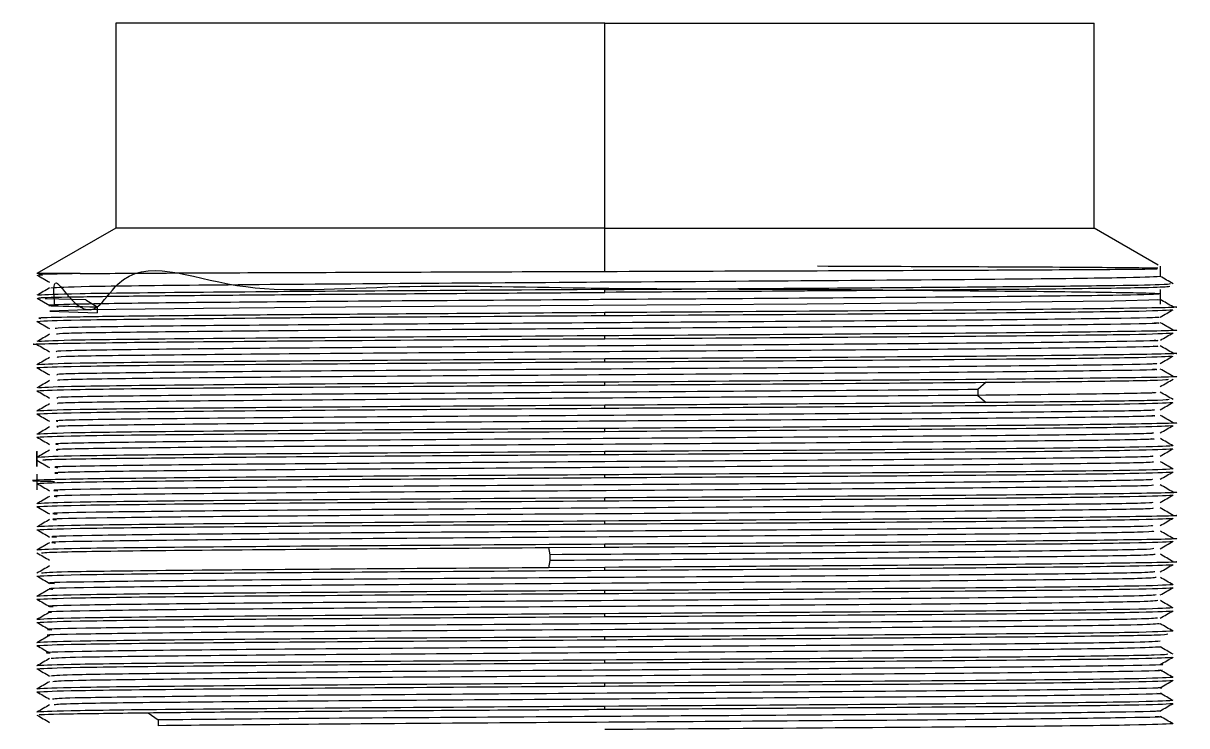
# Model space of a CAD drawing. Header units: millimetres. Extents: x 101 to 291, y 114 to 180.
# Drawn here: x 137.64 to 144.12, y 176.19 to 180.1 of the extents above; entities that cross this region are included whole.
import ezdxf

# ---------------------------------------------------------------- set-up
doc = ezdxf.new("R2010")
doc.units = ezdxf.units.MM

msp = doc.modelspace()

# ---------------------------------------------------------------- linework, layer by layer
at = {"color": 7, "linetype": 'Continuous', "lineweight": 25}
for p, q in [((138.1586, 180.0999), (138.1586, 178.9589)), ((140.8836, 180.0999), (138.1586, 180.0999)), ((140.8836, 178.9589), (140.8836, 180.0999)), ((140.8836, 180.0999), (143.6086, 180.0999)), ((143.6086, 178.9589), (143.6086, 180.0999)), ((138.1586, 178.9589), (137.72, 178.7057)), ((140.8836, 178.9589), (138.1586, 178.9589)), ((140.8836, 178.7178), (140.8836, 178.9589)), ((140.8836, 178.9589), (143.6086, 178.9589)), ((143.9646, 178.7534), (143.6086, 178.9589)), ((143.9772, 178.6894), (143.9772, 178.7468)), ((137.9609, 178.7057), (137.72, 178.7057)), ((140.8836, 178.6009), (140.8836, 178.617)), ((143.9772, 178.5355), (143.9772, 178.6178)), ((137.9919, 178.56), (137.7651, 178.5652)), ((137.9919, 178.5601), (138.0557, 178.5198)), ((138.0559, 178.5197), (138.0559, 178.4875)), ((140.8836, 178.4719), (140.8836, 178.488)), ((140.8836, 178.3429), (140.8836, 178.359)), ((140.8836, 178.2139), (140.8836, 178.23)), ((140.8836, 178.0849), (140.8836, 178.101)), ((143.0067, 178.1), (142.9598, 178.0597)), ((142.9598, 178.0597), (142.9598, 178.0274)), ((142.9598, 178.0274), (143.0067, 177.9871)), ((140.8836, 177.9559), (140.8836, 177.972)), ((140.8836, 177.8269), (140.8836, 177.843)), ((137.72, 177.7165), (137.72, 177.6309)), ((137.72, 177.714), (137.72, 177.6309)), ((137.72, 177.6309), (137.72, 177.714)), ((140.8836, 177.6979), (140.8836, 177.714)), ((137.72, 177.5875), (137.72, 177.5019)), ((140.8836, 177.5689), (140.8836, 177.585)), ((140.8836, 177.4399), (140.8836, 177.456)), ((140.8836, 177.3109), (140.8836, 177.327)), ((140.5696, 177.1798), (140.8836, 177.1819)), ((140.5696, 177.1799), (140.5765, 177.1396)), ((140.8836, 177.1819), (140.8836, 177.198)), ((140.5765, 177.1072), (140.5696, 177.0669)), ((140.5765, 177.1395), (140.5765, 177.1073)), ((140.8836, 177.069), (140.5696, 177.067)), ((140.8836, 177.0529), (140.8836, 177.069)), ((140.8836, 176.9239), (140.8836, 176.94)), ((140.8836, 176.7949), (140.8836, 176.811)), ((140.8836, 176.6659), (140.8836, 176.682)), ((140.8836, 176.5369), (140.8836, 176.553)), ((140.8836, 176.4079), (140.8836, 176.424)), ((140.8836, 176.2789), (140.8836, 176.295)), ((138.3391, 176.2597), (138.3952, 176.2194)), ((138.3953, 176.2194), (138.3953, 176.1871))]:
    msp.add_line(p, q, dxfattribs=at)
at = {"color": 7, "linetype": 'Continuous', "lineweight": 25, "flags": 128}
for points in [[(137.7207, 178.5684), (137.7561, 178.548), (137.7914, 178.5276)], [(143.9615, 178.5607), (143.9769, 178.5601), (143.7193, 178.552), (143.0283, 178.5439), (142.0095, 178.5359), (140.8187, 178.5278), (139.6378, 178.5197), (138.6473, 178.5116), (137.9986, 178.5036), (137.7908, 178.4955), (138.0557, 178.4874), (138.0557, 178.4874)]]:
    msp.add_lwpolyline(points, dxfattribs=at)
at = {"color": 7, "linetype": 'Continuous', "lineweight": 25}
for points, knots in [([(137.8184, 178.5282), (137.8141, 178.5928), (137.8026, 178.7671), (137.9886, 178.3756), (138.2628, 178.8277), (138.7987, 178.5695), (139.7105, 178.6518), (140.7709, 178.6208), (141.8416, 178.6201), (142.8006, 178.6113), (143.5343, 178.6047), (143.9567, 178.5975), (144.0182, 178.5905), (143.7116, 178.5834), (143.0729, 178.5764), (142.1771, 178.5693), (141.1294, 178.5622), (140.0528, 178.5551), (139.0742, 178.5481), (138.3063, 178.541), (137.8475, 178.5339), (137.7215, 178.5269), (137.9443, 178.5221), (138.0557, 178.5198)], [0, 0, 0, 0, 0.023196, 0.062577, 0.076601, 0.127902, 0.179203, 0.230505, 0.281806, 0.333107, 0.384408, 0.435709, 0.487009, 0.538309, 0.589609, 0.640908, 0.692207, 0.743506, 0.794805, 0.846104, 0.897403, 0.948702, 1, 1, 1, 1]), ([(140.8836, 178.7178), (141.2428, 178.719), (141.9603, 178.7213), (142.9115, 178.7248), (143.6059, 178.7284), (143.9799, 178.7314), (143.9604, 178.7332), (143.9534, 178.7339)], [0, 0, 0, 0, 0.219522, 0.438617, 0.657284, 0.875524, 1, 1, 1, 1]), ([(143.962, 178.7354), (143.872, 178.7366), (143.6921, 178.7389), (143.0092, 178.7425), (142.3812, 178.7448), (142.0675, 178.746)], [0, 0, 0, 0, 0.33399, 0.667323, 1, 1, 1, 1]), ([(137.7198, 178.6977), (137.7316, 178.6909), (137.7551, 178.6773), (137.7787, 178.6637), (137.7905, 178.6569)], [0, 0, 0, 0, 0.5, 1, 1, 1, 1]), ([(137.9609, 178.7057), (137.8414, 178.7035), (137.6906, 178.7007), (137.7408, 178.698), (137.7512, 178.6974)], [0, 0, 0, 0, 0.7926101, 1, 1, 1, 1]), ([(143.9773, 178.6894), (143.9284, 178.6867), (143.8306, 178.6813), (143.1069, 178.6732), (142.0772, 178.6651), (140.8566, 178.657), (139.6399, 178.649), (138.6224, 178.6409), (137.921, 178.6329), (137.8374, 178.6276), (137.7963, 178.625)], [0, 0, 0, 0, 0.125441, 0.250883, 0.376326, 0.501771, 0.627217, 0.752664, 0.878112, 1, 1, 1, 1]), ([(137.9609, 178.7057), (138.1057, 178.7067), (138.3951, 178.7087), (139.1091, 178.7117), (139.9556, 178.7148), (140.5744, 178.7168), (140.8836, 178.7178)], [0, 0, 0, 0, 0.250623, 0.50083, 0.750623, 1, 1, 1, 1]), ([(144.0474, 178.6491), (144.0356, 178.656), (144.012, 178.6696), (143.9885, 178.6832), (143.9767, 178.69)], [0, 0, 0, 0, 0.5, 1, 1, 1, 1]), ([(137.7904, 178.6255), (137.7786, 178.6187), (137.755, 178.6051), (137.7315, 178.5914), (137.7197, 178.5846)], [0, 0, 0, 0, 0.4999997, 1, 1, 1, 1]), ([(140.8836, 178.617), (140.469, 178.6143), (139.6399, 178.6089), (138.5947, 178.6009), (137.8686, 178.5929), (137.774, 178.5876), (137.7275, 178.585)], [0, 0, 0, 0, 0.251947, 0.503893, 0.75584, 1, 1, 1, 1]), ([(137.7412, 178.5686), (137.7353, 178.5692), (137.7108, 178.5714), (137.8665, 178.5754), (138.2018, 178.5805), (138.7157, 178.5856), (139.3592, 178.5907), (140.0974, 178.5958), (140.6215, 178.5992), (140.8836, 178.6009)], [0, 0, 0, 0, 0.050507, 0.208756, 0.367005, 0.525253, 0.683502, 0.841751, 1, 1, 1, 1]), ([(140.8836, 178.617), (141.1683, 178.6188), (141.7378, 178.6225), (142.5296, 178.6281), (143.2038, 178.6336), (143.7039, 178.6392), (144.0076, 178.6445), (144.0252, 178.6479), (144.0333, 178.6495)], [0, 0, 0, 0, 0.170584, 0.341168, 0.511752, 0.682336, 0.85292, 1, 1, 1, 1]), ([(144.0301, 178.6328), (144.0087, 178.6309), (143.963, 178.6268), (143.5093, 178.6205), (142.8018, 178.614), (141.8926, 178.6074), (141.2199, 178.6031), (140.8836, 178.6009)], [0, 0, 0, 0, 0.18049, 0.385367, 0.590245, 0.795122, 1, 1, 1, 1]), ([(144.0474, 178.5201), (144.0356, 178.5269), (144.012, 178.5405), (143.9885, 178.5541), (143.9767, 178.561)], [0, 0, 0, 0, 0.5, 1, 1, 1, 1]), ([(137.7201, 178.4396), (137.7677, 178.4423), (137.8628, 178.4477), (138.5943, 178.4557), (139.64, 178.4638), (140.4691, 178.4692), (140.8836, 178.4719)], [0, 0, 0, 0, 0.249949, 0.499966, 0.749983, 1, 1, 1, 1]), ([(140.8836, 178.488), (140.6215, 178.4863), (140.0974, 178.4829), (139.3592, 178.4778), (138.7157, 178.4727), (138.2018, 178.4676), (137.8665, 178.4625), (137.7108, 178.4585), (137.7353, 178.4563), (137.7412, 178.4558)], [0, 0, 0, 0, 0.158297, 0.316595, 0.474892, 0.63319, 0.791487, 0.949784, 1, 1, 1, 1]), ([(143.9485, 178.4636), (143.9567, 178.4631), (144.0089, 178.4603), (143.7364, 178.455), (143.1399, 178.4479), (142.2366, 178.4407), (141.1777, 178.4335), (140.0816, 178.4263), (139.0804, 178.4191), (138.3094, 178.4119), (137.8437, 178.4052), (137.8287, 178.401), (137.8221, 178.3991)], [0, 0, 0, 0, 0.020822, 0.132284, 0.243745, 0.355206, 0.466665, 0.578125, 0.689583, 0.801041, 0.912498, 1, 1, 1, 1]), ([(144.0401, 178.5205), (144.0426, 178.5204), (144.1273, 178.5176), (143.8472, 178.5122), (143.1882, 178.5041), (142.1234, 178.4961), (141.2969, 178.4907), (140.8836, 178.488)], [0, 0, 0, 0, 0.0072605, 0.2554454, 0.5036303, 0.7518151, 1, 1, 1, 1]), ([(140.8836, 178.4719), (141.2982, 178.4746), (142.1273, 178.4799), (143.173, 178.488), (143.9045, 178.4961), (143.9996, 178.5014), (144.0471, 178.5041)], [0, 0, 0, 0, 0.250011, 0.500023, 0.750034, 1, 1, 1, 1]), ([(143.9767, 178.4634), (143.9886, 178.4702), (144.0122, 178.4839), (144.0359, 178.4975), (144.0477, 178.5044)], [0, 0, 0, 0, 0.5, 1, 1, 1, 1]), ([(137.7196, 178.4399), (137.7314, 178.433), (137.7551, 178.4194), (137.7787, 178.4057), (137.7905, 178.3989)], [0, 0, 0, 0, 0.5, 1, 1, 1, 1]), ([(143.9415, 178.4318), (143.9533, 178.4312), (144.0115, 178.4282), (143.7387, 178.4228), (143.1393, 178.4156), (142.2368, 178.4084), (141.1776, 178.4012), (140.0817, 178.394), (139.0801, 178.3868), (138.3103, 178.3796), (137.8515, 178.3731), (137.8351, 178.369), (137.8283, 178.3673)], [0, 0, 0, 0, 0.028204, 0.139664, 0.251124, 0.362583, 0.474041, 0.585499, 0.696955, 0.808412, 0.919867, 1, 1, 1, 1]), ([(144.0476, 178.3911), (144.0358, 178.3979), (144.0121, 178.4115), (143.9885, 178.4252), (143.9767, 178.432)], [0, 0, 0, 0, 0.5, 1, 1, 1, 1]), ([(137.7266, 178.3104), (137.7243, 178.3105), (137.6399, 178.3132), (137.9202, 178.3187), (138.5789, 178.3267), (139.6438, 178.3348), (140.4703, 178.3402), (140.8836, 178.3429)], [0, 0, 0, 0, 0.006712, 0.255034, 0.503356, 0.751678, 1, 1, 1, 1]), ([(137.7906, 178.3675), (137.7788, 178.3607), (137.7551, 178.347), (137.7314, 178.3334), (137.7196, 178.3266)], [0, 0, 0, 0, 0.5, 1, 1, 1, 1]), ([(140.8836, 178.359), (140.469, 178.3563), (139.6399, 178.3509), (138.5947, 178.3429), (137.8687, 178.3349), (137.7742, 178.3296), (137.7276, 178.327)], [0, 0, 0, 0, 0.251988, 0.503977, 0.755965, 1, 1, 1, 1]), ([(143.9422, 178.3346), (143.9518, 178.334), (144.0006, 178.331), (143.7126, 178.3256), (143.0963, 178.3185), (142.1816, 178.3113), (141.1171, 178.3041), (140.023, 178.2969), (139.0305, 178.2897), (138.2756, 178.2825), (137.8331, 178.276), (137.8291, 178.2718), (137.8274, 178.2701)], [0, 0, 0, 0, 0.027236, 0.138666, 0.250096, 0.361527, 0.472958, 0.58439, 0.695823, 0.807255, 0.918687, 1, 1, 1, 1]), ([(144.0396, 178.3915), (144.0422, 178.3914), (144.1273, 178.3886), (143.8473, 178.3832), (143.1882, 178.3751), (142.1234, 178.3671), (141.2969, 178.3617), (140.8836, 178.359)], [0, 0, 0, 0, 0.00778, 0.255835, 0.50389, 0.751945, 1, 1, 1, 1]), ([(140.8836, 178.3429), (141.2982, 178.3456), (142.1273, 178.3509), (143.173, 178.359), (143.9045, 178.3671), (143.9996, 178.3724), (144.0471, 178.3751)], [0, 0, 0, 0, 0.250011, 0.500023, 0.750034, 1, 1, 1, 1]), ([(143.9768, 178.3344), (143.9887, 178.3412), (144.0123, 178.3549), (144.036, 178.3685), (144.0478, 178.3754)], [0, 0, 0, 0, 0.5, 1, 1, 1, 1]), ([(137.7196, 178.3109), (137.7314, 178.304), (137.7551, 178.2904), (137.7787, 178.2767), (137.7905, 178.2699)], [0, 0, 0, 0, 0.5, 1, 1, 1, 1]), ([(143.9367, 178.3028), (143.9495, 178.302), (144.0038, 178.2989), (143.7147, 178.2934), (143.0958, 178.2862), (142.1817, 178.279), (141.117, 178.2718), (140.0231, 178.2646), (139.0302, 178.2574), (138.2766, 178.2502), (137.8403, 178.2438), (137.8345, 178.2399), (137.8322, 178.2383)], [0, 0, 0, 0, 0.034582, 0.146009, 0.257438, 0.368867, 0.480296, 0.591727, 0.703157, 0.814587, 0.926017, 1, 1, 1, 1]), ([(144.0477, 178.2621), (144.0359, 178.2689), (144.0122, 178.2826), (143.9886, 178.2962), (143.9767, 178.303)], [0, 0, 0, 0, 0.5, 1, 1, 1, 1]), ([(137.7906, 178.2385), (137.7788, 178.2317), (137.7551, 178.218), (137.7315, 178.2044), (137.7196, 178.1975)], [0, 0, 0, 0, 0.5, 1, 1, 1, 1]), ([(137.7201, 178.1816), (137.7677, 178.1843), (137.8628, 178.1897), (138.5943, 178.1977), (139.64, 178.2058), (140.4691, 178.2112), (140.8836, 178.2139)], [0, 0, 0, 0, 0.24995, 0.499966, 0.749983, 1, 1, 1, 1]), ([(140.8836, 178.23), (140.469, 178.2273), (139.6399, 178.2219), (138.5947, 178.2139), (137.8687, 178.2059), (137.7741, 178.2006), (137.7275, 178.198)], [0, 0, 0, 0, 0.2519594, 0.5039187, 0.7558781, 1, 1, 1, 1]), ([(143.9374, 178.2056), (143.9476, 178.2049), (143.992, 178.2018), (143.6874, 178.1962), (143.0519, 178.1891), (142.126, 178.1819), (141.0563, 178.1747), (139.9648, 178.1675), (138.9814, 178.1603), (138.243, 178.1531), (137.8232, 178.1467), (137.8293, 178.1427), (137.8317, 178.1411)], [0, 0, 0, 0, 0.033289, 0.144759, 0.256229, 0.367698, 0.479168, 0.590639, 0.70211, 0.813581, 0.925053, 1, 1, 1, 1]), ([(144.0392, 178.2625), (144.042, 178.2624), (144.1273, 178.2596), (143.8474, 178.2542), (143.1882, 178.2461), (142.1234, 178.2381), (141.2969, 178.2327), (140.8836, 178.23)], [0, 0, 0, 0, 0.008175, 0.256131, 0.504088, 0.752044, 1, 1, 1, 1]), ([(140.8836, 178.2139), (141.2982, 178.2166), (142.1273, 178.2219), (143.1726, 178.23), (143.8995, 178.238), (143.9941, 178.2433), (144.0408, 178.2459)], [0, 0, 0, 0, 0.2516654, 0.5033308, 0.7549962, 1, 1, 1, 1]), ([(143.9767, 178.2054), (143.9886, 178.2122), (144.0122, 178.2259), (144.0359, 178.2395), (144.0477, 178.2464)], [0, 0, 0, 0, 0.5, 1, 1, 1, 1]), ([(137.7195, 178.1819), (137.7313, 178.175), (137.7549, 178.1614), (137.7786, 178.1477), (137.7904, 178.1409)], [0, 0, 0, 0, 0.5000003, 1, 1, 1, 1]), ([(143.9333, 178.1738), (143.9465, 178.1729), (143.9957, 178.1696), (143.6893, 178.164), (143.0515, 178.1568), (142.1261, 178.1496), (141.0563, 178.1424), (139.9649, 178.1352), (138.9811, 178.128), (138.2441, 178.1208), (137.8299, 178.1146), (137.8337, 178.1107), (137.8352, 178.1093)], [0, 0, 0, 0, 0.040591, 0.152058, 0.263524, 0.374991, 0.486458, 0.597926, 0.709394, 0.820862, 0.932332, 1, 1, 1, 1]), ([(144.0477, 178.1331), (144.0358, 178.1399), (144.0122, 178.1535), (143.9885, 178.1672), (143.9767, 178.174)], [0, 0, 0, 0, 0.5, 1, 1, 1, 1]), ([(137.7905, 178.1095), (137.7787, 178.1027), (137.7551, 178.089), (137.7314, 178.0754), (137.7196, 178.0686)], [0, 0, 0, 0, 0.5, 1, 1, 1, 1]), ([(137.7201, 178.0526), (137.7677, 178.0553), (137.8628, 178.0607), (138.5943, 178.0687), (139.64, 178.0768), (140.4691, 178.0822), (140.8836, 178.0849)], [0, 0, 0, 0, 0.24995, 0.499966, 0.749983, 1, 1, 1, 1]), ([(140.8836, 178.101), (140.469, 178.0983), (139.6399, 178.0929), (138.5947, 178.0849), (137.8689, 178.0769), (137.7743, 178.0716), (137.7278, 178.069)], [0, 0, 0, 0, 0.25204, 0.504079, 0.756119, 1, 1, 1, 1]), ([(144.0396, 178.1335), (144.0422, 178.1334), (144.1273, 178.1306), (143.8473, 178.1252), (143.1882, 178.1171), (142.1234, 178.1091), (141.2969, 178.1037), (140.8836, 178.101)], [0, 0, 0, 0, 0.007792, 0.255844, 0.503896, 0.751948, 1, 1, 1, 1]), ([(143.0067, 178.1), (143.2214, 178.102), (143.651, 178.1062), (143.9985, 178.1119), (144.0152, 178.1155), (144.0225, 178.1171)], [0, 0, 0, 0, 0.360054, 0.720107, 1, 1, 1, 1]), ([(143.9767, 178.0764), (143.9885, 178.0832), (144.0122, 178.0969), (144.0358, 178.1105), (144.0476, 178.1174)], [0, 0, 0, 0, 0.5, 1, 1, 1, 1]), ([(137.7196, 178.0529), (137.7314, 178.046), (137.7551, 178.0324), (137.7787, 178.0187), (137.7905, 178.0119)], [0, 0, 0, 0, 0.5, 1, 1, 1, 1]), ([(142.9598, 178.0597), (142.6674, 178.0573), (142.0826, 178.0525), (140.9921, 178.0453), (139.9077, 178.0381), (138.9326, 178.0309), (138.2114, 178.0237), (137.8132, 178.0174), (137.8287, 178.0136), (137.8347, 178.0121)], [0, 0, 0, 0, 0.151087, 0.302173, 0.453261, 0.60435, 0.755439, 0.906529, 1, 1, 1, 1]), ([(142.9598, 178.0274), (142.6674, 178.025), (142.0826, 178.0202), (140.9921, 178.013), (139.9078, 178.0058), (138.9323, 177.9986), (138.2125, 177.9914), (137.8193, 177.9853), (137.8322, 177.9816), (137.8368, 177.9803)], [0, 0, 0, 0, 0.15258, 0.305161, 0.457743, 0.610325, 0.762908, 0.915491, 1, 1, 1, 1]), ([(143.9326, 178.0445), (143.9438, 178.0436), (143.9842, 178.0403), (143.675, 178.0346), (143.1982, 178.0298), (142.9598, 178.0274)], [0, 0, 0, 0, 0.161198, 0.580599, 1, 1, 1, 1]), ([(144.0476, 178.004), (144.0358, 178.0109), (144.0121, 178.0245), (143.9885, 178.0382), (143.9766, 178.045)], [0, 0, 0, 0, 0.5, 1, 1, 1, 1]), ([(137.7902, 177.9803), (137.7785, 177.9735), (137.755, 177.96), (137.7315, 177.9464), (137.7198, 177.9396)], [0, 0, 0, 0, 0.5, 1, 1, 1, 1]), ([(140.8836, 177.972), (140.4691, 177.9693), (139.64, 177.9639), (138.5943, 177.9559), (137.8627, 177.9478), (137.7676, 177.9424), (137.7201, 177.9397)], [0, 0, 0, 0, 0.250011, 0.500023, 0.750034, 1, 1, 1, 1]), ([(137.7201, 177.9236), (137.7677, 177.9263), (137.8628, 177.9317), (138.5943, 177.9397), (139.64, 177.9478), (140.4691, 177.9532), (140.8836, 177.9559)], [0, 0, 0, 0, 0.24995, 0.499966, 0.749983, 1, 1, 1, 1]), ([(143.9314, 177.9476), (143.9409, 177.9466), (143.9739, 177.9432), (143.6337, 177.9375), (142.9609, 177.9303), (142.0135, 177.9231), (140.9347, 177.9159), (139.8493, 177.9087), (138.8852, 177.9015), (138.1809, 177.8943), (137.8039, 177.8882), (137.828, 177.8844), (137.8367, 177.8831)], [0, 0, 0, 0, 0.045509, 0.156977, 0.268446, 0.379914, 0.491382, 0.60285, 0.714319, 0.825788, 0.937258, 1, 1, 1, 1]), ([(140.8836, 177.9559), (141.2982, 177.9586), (142.1273, 177.9639), (143.173, 177.972), (143.9045, 177.9801), (143.9996, 177.9854), (144.0471, 177.9881)], [0, 0, 0, 0, 0.250011, 0.500023, 0.750034, 1, 1, 1, 1]), ([(144.0256, 178.0045), (144.0183, 178.0028), (144.002, 177.9991), (143.6513, 177.9933), (143.2216, 177.9892), (143.0067, 177.9871)], [0, 0, 0, 0, 0.289847, 0.644923, 1, 1, 1, 1]), ([(143.9767, 177.9474), (143.9886, 177.9542), (144.0122, 177.9679), (144.0359, 177.9815), (144.0477, 177.9884)], [0, 0, 0, 0, 0.5, 1, 1, 1, 1]), ([(137.7195, 177.9239), (137.7313, 177.917), (137.755, 177.9034), (137.7786, 177.8897), (137.7904, 177.8829)], [0, 0, 0, 0, 0.5, 1, 1, 1, 1]), ([(143.93, 177.9158), (143.9418, 177.9146), (143.9787, 177.9111), (143.6352, 177.9052), (142.9606, 177.898), (142.0136, 177.8908), (140.9346, 177.8836), (139.8494, 177.8764), (138.8848, 177.8692), (138.1821, 177.862), (137.8094, 177.8561), (137.8304, 177.8525), (137.8374, 177.8513)], [0, 0, 0, 0, 0.0526921, 0.1641567, 0.2756211, 0.3870854, 0.4985497, 0.6100141, 0.7214788, 0.8329439, 0.9444095, 1, 1, 1, 1]), ([(144.0475, 177.8751), (144.0358, 177.8819), (144.0124, 177.8955), (143.9889, 177.909), (143.9772, 177.9158)], [0, 0, 0, 0, 0.5000002, 1, 1, 1, 1]), ([(137.7901, 177.8513), (137.7784, 177.8445), (137.7549, 177.831), (137.7315, 177.8174), (137.7197, 177.8106)], [0, 0, 0, 0, 0.5, 1, 1, 1, 1]), ([(140.8836, 177.843), (140.4691, 177.8403), (139.64, 177.8349), (138.5943, 177.8269), (137.8627, 177.8188), (137.7676, 177.8134), (137.7201, 177.8107)], [0, 0, 0, 0, 0.250011, 0.500023, 0.750034, 1, 1, 1, 1]), ([(137.7201, 177.7946), (137.7677, 177.7973), (137.8628, 177.8027), (138.5943, 177.8107), (139.64, 177.8188), (140.4691, 177.8242), (140.8836, 177.8269)], [0, 0, 0, 0, 0.24995, 0.499966, 0.749983, 1, 1, 1, 1]), ([(143.9301, 177.8186), (143.9384, 177.8175), (143.9646, 177.814), (143.6052, 177.8081), (142.9144, 177.8009), (141.9566, 177.7937), (140.8738, 177.7865), (139.7921, 177.7793), (138.8381, 177.7721), (138.1513, 177.7649), (137.7945, 177.7589), (137.8266, 177.7553), (137.8375, 177.7541)], [0, 0, 0, 0, 0.051567, 0.163014, 0.274462, 0.385908, 0.497354, 0.608799, 0.720243, 0.831687, 0.94313, 1, 1, 1, 1]), ([(144.0401, 177.8755), (144.0426, 177.8754), (144.1273, 177.8726), (143.8472, 177.8672), (143.1882, 177.8591), (142.1234, 177.8511), (141.2969, 177.8457), (140.8836, 177.843)], [0, 0, 0, 0, 0.007254, 0.255441, 0.503627, 0.751814, 1, 1, 1, 1]), ([(140.8836, 177.8269), (141.2982, 177.8296), (142.1274, 177.8349), (143.1725, 177.843), (143.8991, 177.851), (143.9937, 177.8563), (144.0403, 177.8589)], [0, 0, 0, 0, 0.251803, 0.503606, 0.755409, 1, 1, 1, 1]), ([(143.9767, 177.8184), (143.9885, 177.8252), (144.0121, 177.8389), (144.0358, 177.8525), (144.0476, 177.8593)], [0, 0, 0, 0, 0.4999997, 1, 1, 1, 1]), ([(137.7195, 177.7948), (137.7313, 177.788), (137.755, 177.7744), (137.7786, 177.7607), (137.7905, 177.7539)], [0, 0, 0, 0, 0.5, 1, 1, 1, 1]), ([(143.9301, 177.7868), (143.9403, 177.7855), (143.9698, 177.7818), (143.6066, 177.7758), (142.9141, 177.7686), (141.9567, 177.7614), (140.8737, 177.7542), (139.7921, 177.747), (138.8377, 177.7398), (138.1527, 177.7326), (137.7995, 177.7268), (137.8281, 177.7233), (137.8369, 177.7223)], [0, 0, 0, 0, 0.0587015, 0.1701495, 0.281597, 0.3930438, 0.5044899, 0.6159353, 0.72738, 0.8388241, 0.9502676, 1, 1, 1, 1]), ([(144.0475, 177.7461), (144.0357, 177.7529), (144.0123, 177.7664), (143.9888, 177.78), (143.9771, 177.7868)], [0, 0, 0, 0, 0.5, 1, 1, 1, 1]), ([(137.79, 177.7222), (137.7783, 177.7155), (137.7548, 177.7019), (137.7314, 177.6884), (137.7196, 177.6816)], [0, 0, 0, 0, 0.5, 1, 1, 1, 1]), ([(140.8836, 177.714), (140.469, 177.7113), (139.6399, 177.7059), (138.5947, 177.6979), (137.8679, 177.6899), (137.7733, 177.6846), (137.7266, 177.682)], [0, 0, 0, 0, 0.251716, 0.503431, 0.755147, 1, 1, 1, 1]), ([(137.7693, 177.6654), (137.7573, 177.6665), (137.7202, 177.6701), (138.081, 177.6761), (138.7849, 177.6834), (139.7681, 177.6906), (140.5118, 177.6955), (140.8836, 177.6979)], [0, 0, 0, 0, 0.108034, 0.331026, 0.554017, 0.777009, 1, 1, 1, 1]), ([(143.9299, 177.6896), (143.9362, 177.6883), (143.9548, 177.6847), (143.5754, 177.6787), (142.8671, 177.6715), (141.8993, 177.6643), (140.8129, 177.6571), (139.7353, 177.6499), (138.7917, 177.6427), (138.1228, 177.6355), (137.7855, 177.6296), (137.8247, 177.6262), (137.837, 177.6251)], [0, 0, 0, 0, 0.057729, 0.16915, 0.280572, 0.391995, 0.503418, 0.614842, 0.726266, 0.83769, 0.949113, 1, 1, 1, 1]), ([(144.0471, 177.7462), (143.9996, 177.7436), (143.9045, 177.7382), (143.1729, 177.7301), (142.1273, 177.7221), (141.2982, 177.7167), (140.8836, 177.714)], [0, 0, 0, 0, 0.24995, 0.499966, 0.749983, 1, 1, 1, 1]), ([(140.8836, 177.6979), (141.2982, 177.7006), (142.1273, 177.7059), (143.173, 177.714), (143.9045, 177.7221), (143.9996, 177.7274), (144.0471, 177.7301)], [0, 0, 0, 0, 0.250011, 0.500023, 0.750034, 1, 1, 1, 1]), ([(143.9767, 177.6894), (143.9885, 177.6962), (144.0122, 177.7099), (144.0358, 177.7235), (144.0477, 177.7303)], [0, 0, 0, 0, 0.5, 1, 1, 1, 1]), ([(137.7196, 177.6658), (137.7315, 177.659), (137.7551, 177.6453), (137.7788, 177.6317), (137.7906, 177.6248)], [0, 0, 0, 0, 0.5, 1, 1, 1, 1]), ([(143.9311, 177.6578), (143.9391, 177.6564), (143.9606, 177.6526), (143.5768, 177.6464), (142.8668, 177.6392), (141.8994, 177.632), (140.8129, 177.6248), (139.7353, 177.6176), (138.7915, 177.6104), (138.1236, 177.6033), (137.7878, 177.5974), (137.825, 177.594), (137.836, 177.593)], [0, 0, 0, 0, 0.06468, 0.17572, 0.286761, 0.397802, 0.508844, 0.619886, 0.730929, 0.841971, 0.953013, 1, 1, 1, 1]), ([(144.0475, 177.6171), (144.0357, 177.6239), (144.0123, 177.6374), (143.9888, 177.651), (143.9771, 177.6578)], [0, 0, 0, 0, 0.5, 1, 1, 1, 1]), ([(140.8836, 177.585), (140.5113, 177.5826), (139.7667, 177.5778), (138.7901, 177.5705), (138.0614, 177.5633), (137.7188, 177.556), (137.6522, 177.551), (137.8045, 177.5483), (137.8178, 177.5481)], [0, 0, 0, 0, 0.196246, 0.392493, 0.588739, 0.784985, 0.981231, 1, 1, 1, 1]), ([(137.7201, 177.5366), (137.7677, 177.5393), (137.8628, 177.5447), (138.5943, 177.5527), (139.64, 177.5608), (140.4691, 177.5662), (140.8836, 177.5689)], [0, 0, 0, 0, 0.24995, 0.499966, 0.749983, 1, 1, 1, 1]), ([(143.9308, 177.5606), (143.9345, 177.5592), (143.9446, 177.5554), (143.5446, 177.5493), (142.819, 177.5421), (141.8416, 177.5349), (140.7521, 177.5277), (139.6789, 177.5205), (138.7462, 177.5133), (138.0956, 177.5061), (137.777, 177.5004), (137.8226, 177.497), (137.8357, 177.4961)], [0, 0, 0, 0, 0.063683, 0.175119, 0.286556, 0.397992, 0.509427, 0.620862, 0.732296, 0.843729, 0.955162, 1, 1, 1, 1]), ([(144.0471, 177.6172), (143.9996, 177.6146), (143.9045, 177.6092), (143.1729, 177.6011), (142.1273, 177.5931), (141.2982, 177.5877), (140.8836, 177.585)], [0, 0, 0, 0, 0.24995, 0.499966, 0.749983, 1, 1, 1, 1]), ([(140.8836, 177.5689), (141.2982, 177.5716), (142.1273, 177.5769), (143.173, 177.585), (143.9045, 177.5931), (143.9996, 177.5984), (144.0471, 177.6011)], [0, 0, 0, 0, 0.250011, 0.500023, 0.750034, 1, 1, 1, 1]), ([(143.9766, 177.5604), (143.9885, 177.5672), (144.0121, 177.5808), (144.0358, 177.5945), (144.0476, 177.6013)], [0, 0, 0, 0, 0.5, 1, 1, 1, 1]), ([(137.7195, 177.5368), (137.7313, 177.53), (137.755, 177.5163), (137.7787, 177.5027), (137.7905, 177.4958)], [0, 0, 0, 0, 0.5, 1, 1, 1, 1]), ([(143.9335, 177.5288), (143.9384, 177.5272), (143.951, 177.5233), (143.5459, 177.517), (142.8188, 177.5098), (141.8417, 177.5026), (140.752, 177.4954), (139.679, 177.4882), (138.7457, 177.481), (138.0973, 177.4739), (137.781, 177.4683), (137.822, 177.4651), (137.8324, 177.4642)], [0, 0, 0, 0, 0.070925, 0.182364, 0.293803, 0.405242, 0.516679, 0.628117, 0.739553, 0.850989, 0.962424, 1, 1, 1, 1]), ([(144.0477, 177.488), (144.0358, 177.4948), (144.0122, 177.5085), (143.9885, 177.5222), (143.9767, 177.529)], [0, 0, 0, 0, 0.5000003, 1, 1, 1, 1]), ([(137.7904, 177.4645), (137.7786, 177.4576), (137.7549, 177.444), (137.7312, 177.4303), (137.7194, 177.4235)], [0, 0, 0, 0, 0.5, 1, 1, 1, 1]), ([(137.7201, 177.4076), (137.7677, 177.4103), (137.8628, 177.4157), (138.5943, 177.4237), (139.64, 177.4318), (140.4691, 177.4372), (140.8836, 177.4399)], [0, 0, 0, 0, 0.24995, 0.499966, 0.749983, 1, 1, 1, 1]), ([(140.8836, 177.456), (140.469, 177.4533), (139.6399, 177.4479), (138.5946, 177.4399), (137.8676, 177.4319), (137.7729, 177.4266), (137.7262, 177.424)], [0, 0, 0, 0, 0.251606, 0.503211, 0.754817, 1, 1, 1, 1]), ([(143.9328, 177.4316), (143.9332, 177.4301), (143.934, 177.4262), (143.5127, 177.4199), (142.7703, 177.4127), (141.7836, 177.4055), (140.6913, 177.3983), (139.6231, 177.3911), (138.7013, 177.3839), (138.0695, 177.3767), (137.7688, 177.3711), (137.8198, 177.3679), (137.8329, 177.3671)], [0, 0, 0, 0, 0.06984, 0.181277, 0.292715, 0.404154, 0.515594, 0.627034, 0.738475, 0.849916, 0.961357, 1, 1, 1, 1]), ([(144.0407, 177.4885), (144.0429, 177.4884), (144.1273, 177.4856), (143.847, 177.4802), (143.1883, 177.4721), (142.1234, 177.4641), (141.2969, 177.4587), (140.8836, 177.456)], [0, 0, 0, 0, 0.006654, 0.254991, 0.503327, 0.751664, 1, 1, 1, 1]), ([(140.8836, 177.4399), (141.2982, 177.4426), (142.1273, 177.4479), (143.173, 177.456), (143.9045, 177.4641), (143.9996, 177.4694), (144.0471, 177.4721)], [0, 0, 0, 0, 0.250011, 0.500023, 0.750034, 1, 1, 1, 1]), ([(143.9767, 177.4314), (143.9885, 177.4382), (144.0122, 177.4518), (144.0358, 177.4655), (144.0476, 177.4723)], [0, 0, 0, 0, 0.4999997, 1, 1, 1, 1]), ([(137.7196, 177.4078), (137.7314, 177.401), (137.7551, 177.3873), (137.7788, 177.3737), (137.7906, 177.3668)], [0, 0, 0, 0, 0.5, 1, 1, 1, 1]), ([(143.9368, 177.3998), (143.938, 177.3981), (143.941, 177.394), (143.5138, 177.3876), (142.77, 177.3804), (141.7837, 177.3732), (140.6912, 177.366), (139.6232, 177.3588), (138.7008, 177.3516), (138.0714, 177.3445), (137.7723, 177.339), (137.8181, 177.3359), (137.8282, 177.3353)], [0, 0, 0, 0, 0.0771346, 0.1885753, 0.3000166, 0.4114586, 0.5229014, 0.6343448, 0.7457888, 0.8572332, 0.9686779, 1, 1, 1, 1]), ([(144.0477, 177.359), (144.0358, 177.3658), (144.0122, 177.3795), (143.9885, 177.3932), (143.9767, 177.4)], [0, 0, 0, 0, 0.5, 1, 1, 1, 1]), ([(137.7905, 177.3355), (137.7787, 177.3287), (137.755, 177.315), (137.7313, 177.3013), (137.7195, 177.2945)], [0, 0, 0, 0, 0.5, 1, 1, 1, 1]), ([(137.7201, 177.2786), (137.7677, 177.2813), (137.8628, 177.2867), (138.5943, 177.2947), (139.64, 177.3028), (140.4691, 177.3082), (140.8836, 177.3109)], [0, 0, 0, 0, 0.24995, 0.499966, 0.749983, 1, 1, 1, 1]), ([(140.8836, 177.327), (140.469, 177.3243), (139.6399, 177.3189), (138.5947, 177.3109), (137.8677, 177.3029), (137.773, 177.2976), (137.7263, 177.295)], [0, 0, 0, 0, 0.251644, 0.503289, 0.754933, 1, 1, 1, 1]), ([(143.9359, 177.3026), (143.9322, 177.3009), (143.923, 177.2969), (143.4797, 177.2905), (142.7208, 177.2833), (141.7252, 177.2761), (140.6306, 177.2689), (139.5677, 177.2617), (138.6573, 177.2545), (138.0448, 177.2473), (137.7611, 177.2419), (137.8166, 177.2388), (137.8291, 177.2381)], [0, 0, 0, 0, 0.075829, 0.187304, 0.29878, 0.410255, 0.52173, 0.633206, 0.744682, 0.856158, 0.967635, 1, 1, 1, 1]), ([(144.0407, 177.3595), (144.0429, 177.3594), (144.1273, 177.3566), (143.847, 177.3512), (143.1883, 177.3431), (142.1234, 177.3351), (141.2969, 177.3297), (140.8836, 177.327)], [0, 0, 0, 0, 0.006708, 0.255031, 0.503354, 0.751677, 1, 1, 1, 1]), ([(140.8836, 177.3109), (141.2982, 177.3136), (142.1273, 177.3189), (143.173, 177.327), (143.9045, 177.3351), (143.9996, 177.3404), (144.0471, 177.3431)], [0, 0, 0, 0, 0.250011, 0.500023, 0.750034, 1, 1, 1, 1]), ([(143.9767, 177.3023), (143.9886, 177.3092), (144.0122, 177.3228), (144.0359, 177.3365), (144.0477, 177.3433)], [0, 0, 0, 0, 0.5, 1, 1, 1, 1]), ([(137.7196, 177.2788), (137.7315, 177.272), (137.7551, 177.2583), (137.7788, 177.2447), (137.7906, 177.2378)], [0, 0, 0, 0, 0.5, 1, 1, 1, 1]), ([(143.9413, 177.2707), (143.9381, 177.269), (143.9305, 177.2648), (143.4808, 177.2582), (142.7206, 177.251), (141.7253, 177.2438), (140.6305, 177.2366), (139.5678, 177.2294), (138.6567, 177.2223), (138.0468, 177.2151), (137.764, 177.2097), (137.8138, 177.2068), (137.823, 177.2063)], [0, 0, 0, 0, 0.083171, 0.194649, 0.306127, 0.417605, 0.529083, 0.640561, 0.75204, 0.863518, 0.974998, 1, 1, 1, 1]), ([(144.0478, 177.23), (144.036, 177.2368), (144.0123, 177.2505), (143.9887, 177.2641), (143.9768, 177.271)], [0, 0, 0, 0, 0.5000003, 1, 1, 1, 1]), ([(137.7906, 177.2065), (137.7787, 177.1997), (137.7551, 177.186), (137.7314, 177.1723), (137.7196, 177.1655)], [0, 0, 0, 0, 0.4999997, 1, 1, 1, 1]), ([(140.8836, 177.198), (140.469, 177.1953), (139.6399, 177.1899), (138.5947, 177.1819), (137.8679, 177.1739), (137.7733, 177.1686), (137.7266, 177.166)], [0, 0, 0, 0, 0.251718, 0.503435, 0.755153, 1, 1, 1, 1]), ([(137.7457, 177.1496), (137.7688, 177.1519), (137.8185, 177.1567), (138.4356, 177.1642), (139.3841, 177.172), (140.1744, 177.1772), (140.5696, 177.1798)], [0, 0, 0, 0, 0.224805, 0.483203, 0.741602, 1, 1, 1, 1]), ([(143.9405, 177.1736), (143.932, 177.1718), (143.9121, 177.1676), (143.4457, 177.1611), (142.6713, 177.1539), (141.6647, 177.1467), (140.9392, 177.1419), (140.5765, 177.1395)], [0, 0, 0, 0, 0.1554106, 0.3665595, 0.5777074, 0.7888539, 1, 1, 1, 1]), ([(144.041, 177.2305), (144.0431, 177.2304), (144.1273, 177.2276), (143.8469, 177.2222), (143.1883, 177.2141), (142.1234, 177.2061), (141.2969, 177.2007), (140.8836, 177.198)], [0, 0, 0, 0, 0.006348, 0.254761, 0.503174, 0.751587, 1, 1, 1, 1]), ([(140.8836, 177.1819), (141.2982, 177.1846), (142.1273, 177.1899), (143.173, 177.198), (143.9045, 177.2061), (143.9996, 177.2114), (144.0471, 177.2141)], [0, 0, 0, 0, 0.250011, 0.500023, 0.750034, 1, 1, 1, 1]), ([(143.9767, 177.1733), (143.9885, 177.1802), (144.0122, 177.1938), (144.0358, 177.2075), (144.0477, 177.2143)], [0, 0, 0, 0, 0.4999997, 1, 1, 1, 1]), ([(137.7199, 177.1497), (137.7316, 177.1429), (137.7552, 177.1293), (137.7788, 177.1157), (137.7906, 177.1088)], [0, 0, 0, 0, 0.5, 1, 1, 1, 1]), ([(143.9473, 177.1418), (143.9389, 177.1398), (143.9201, 177.1355), (143.4467, 177.1288), (142.6711, 177.1216), (141.6648, 177.1144), (140.9393, 177.1096), (140.5765, 177.1072)], [0, 0, 0, 0, 0.167056, 0.375294, 0.58353, 0.791765, 1, 1, 1, 1]), ([(144.0478, 177.101), (144.0359, 177.1078), (144.0123, 177.1215), (143.9886, 177.1352), (143.9768, 177.142)], [0, 0, 0, 0, 0.5, 1, 1, 1, 1]), ([(137.7905, 177.0775), (137.7787, 177.0707), (137.7551, 177.0571), (137.7316, 177.0435), (137.7198, 177.0367)], [0, 0, 0, 0, 0.5, 1, 1, 1, 1]), ([(137.7201, 177.0206), (137.7677, 177.0233), (137.8628, 177.0287), (138.5943, 177.0367), (139.64, 177.0448), (140.4691, 177.0502), (140.8836, 177.0529)], [0, 0, 0, 0, 0.24995, 0.499966, 0.749983, 1, 1, 1, 1]), ([(140.5696, 177.067), (140.1744, 177.0644), (139.3841, 177.0591), (138.4356, 177.0513), (137.8185, 177.0439), (137.7688, 177.039), (137.7457, 177.0367)], [0, 0, 0, 0, 0.258392, 0.516785, 0.775177, 1, 1, 1, 1]), ([(143.9459, 177.0446), (143.932, 177.0427), (143.9005, 177.0384), (143.4107, 177.0317), (142.62, 177.0245), (141.6074, 177.0173), (140.5094, 177.0101), (139.4584, 177.0029), (138.5716, 176.9957), (137.9987, 176.9886), (137.7462, 176.9833), (137.8084, 176.9805), (137.8179, 176.9801)], [0, 0, 0, 0, 0.088219, 0.199698, 0.311177, 0.422655, 0.534132, 0.64561, 0.757087, 0.868565, 0.980043, 1, 1, 1, 1]), ([(144.0409, 177.1015), (144.043, 177.1014), (144.1273, 177.0986), (143.847, 177.0932), (143.1883, 177.0851), (142.1234, 177.0771), (141.2969, 177.0717), (140.8836, 177.069)], [0, 0, 0, 0, 0.006501, 0.254876, 0.503251, 0.751625, 1, 1, 1, 1]), ([(140.8836, 177.0529), (141.2982, 177.0556), (142.1273, 177.0609), (143.173, 177.069), (143.9045, 177.0771), (143.9996, 177.0824), (144.0471, 177.0851)], [0, 0, 0, 0, 0.250011, 0.500023, 0.750034, 1, 1, 1, 1]), ([(143.9767, 177.0443), (143.9885, 177.0511), (144.0121, 177.0648), (144.0357, 177.0784), (144.0475, 177.0852)], [0, 0, 0, 0, 0.5, 1, 1, 1, 1]), ([(137.7199, 177.0207), (137.7317, 177.0139), (137.7552, 177.0003), (137.7788, 176.9867), (137.7906, 176.9799)], [0, 0, 0, 0, 0.5, 1, 1, 1, 1]), ([(143.9541, 177.0128), (143.9398, 177.0107), (143.909, 177.0063), (143.4117, 176.9994), (142.6198, 176.9922), (141.6075, 176.985), (140.5094, 176.9778), (139.4586, 176.9707), (138.5708, 176.9635), (138.0013, 176.9563), (137.7478, 176.9512), (137.8034, 176.9485), (137.809, 176.9483)], [0, 0, 0, 0, 0.095592, 0.207071, 0.31855, 0.430028, 0.541506, 0.652984, 0.764462, 0.87594, 0.987418, 1, 1, 1, 1]), ([(144.0475, 176.9721), (144.0357, 176.979), (144.0122, 176.9926), (143.9886, 177.0062), (143.9768, 177.013)], [0, 0, 0, 0, 0.5, 1, 1, 1, 1]), ([(137.7906, 176.9485), (137.7788, 176.9417), (137.7552, 176.9281), (137.7316, 176.9145), (137.7199, 176.9077)], [0, 0, 0, 0, 0.5, 1, 1, 1, 1]), ([(140.8836, 176.94), (140.4691, 176.9373), (139.64, 176.9319), (138.5943, 176.9239), (137.8627, 176.9158), (137.7676, 176.9104), (137.7201, 176.9077)], [0, 0, 0, 0, 0.250011, 0.500023, 0.750034, 1, 1, 1, 1]), ([(137.7201, 176.8916), (137.7677, 176.8943), (137.8628, 176.8997), (138.5943, 176.9077), (139.64, 176.9158), (140.4691, 176.9212), (140.8836, 176.9239)], [0, 0, 0, 0, 0.24995, 0.499966, 0.749983, 1, 1, 1, 1]), ([(143.953, 176.9156), (143.9329, 176.9135), (143.8891, 176.9091), (143.3749, 176.9023), (142.5688, 176.8951), (141.5482, 176.8879), (140.449, 176.8807), (139.4045, 176.8735), (138.5299, 176.8664), (137.9775, 176.8592), (137.739, 176.8541), (137.8036, 176.8514), (137.8107, 176.8511)], [0, 0, 0, 0, 0.094568, 0.20601, 0.317452, 0.428894, 0.540335, 0.651776, 0.763216, 0.874655, 0.986093, 1, 1, 1, 1]), ([(144.0471, 176.9722), (143.9996, 176.9696), (143.9045, 176.9642), (143.1729, 176.9561), (142.1273, 176.9481), (141.2982, 176.9427), (140.8836, 176.94)], [0, 0, 0, 0, 0.24995, 0.499966, 0.749983, 1, 1, 1, 1]), ([(140.8836, 176.9239), (141.2982, 176.9266), (142.1273, 176.9319), (143.173, 176.94), (143.9045, 176.9481), (143.9996, 176.9534), (144.0471, 176.9561)], [0, 0, 0, 0, 0.250011, 0.500023, 0.750034, 1, 1, 1, 1]), ([(143.9767, 176.9154), (143.9885, 176.9222), (144.0121, 176.9358), (144.0357, 176.9494), (144.0474, 176.9562)], [0, 0, 0, 0, 0.5, 1, 1, 1, 1]), ([(137.7198, 176.8917), (137.7316, 176.8849), (137.7552, 176.8713), (137.7787, 176.8576), (137.7905, 176.8508)], [0, 0, 0, 0, 0.5, 1, 1, 1, 1]), ([(143.9625, 176.8838), (143.9417, 176.8816), (143.898, 176.877), (143.3758, 176.87), (142.5686, 176.8628), (141.5483, 176.8556), (140.449, 176.8484), (139.4047, 176.8413), (138.529, 176.8341), (137.9803, 176.8269), (137.7399, 176.8219), (137.7973, 176.8194), (137.8005, 176.8193)], [0, 0, 0, 0, 0.101946, 0.213388, 0.324829, 0.43627, 0.547711, 0.659151, 0.77059, 0.882028, 0.993466, 1, 1, 1, 1]), ([(144.0475, 176.8432), (144.0357, 176.85), (144.0121, 176.8636), (143.9886, 176.8772), (143.9768, 176.884)], [0, 0, 0, 0, 0.5, 1, 1, 1, 1]), ([(137.7905, 176.8195), (137.7787, 176.8127), (137.7551, 176.7991), (137.7316, 176.7855), (137.7198, 176.7787)], [0, 0, 0, 0, 0.5, 1, 1, 1, 1]), ([(140.8836, 176.811), (140.4691, 176.8083), (139.64, 176.8029), (138.5943, 176.7949), (137.8627, 176.7868), (137.7676, 176.7814), (137.7201, 176.7787)], [0, 0, 0, 0, 0.250011, 0.500023, 0.750034, 1, 1, 1, 1]), ([(137.7201, 176.7626), (137.7677, 176.7653), (137.8628, 176.7707), (138.5943, 176.7787), (139.64, 176.7868), (140.4691, 176.7922), (140.8836, 176.7949)], [0, 0, 0, 0, 0.24995, 0.499966, 0.749983, 1, 1, 1, 1]), ([(143.9609, 176.7866), (143.9339, 176.7844), (143.877, 176.7799), (143.3379, 176.7729), (142.5168, 176.7657), (141.4887, 176.7585), (140.3889, 176.7513), (139.3513, 176.7441), (138.489, 176.737), (137.9577, 176.7298), (137.732, 176.7248), (137.7978, 176.7223), (137.802, 176.7221)], [0, 0, 0, 0, 0.100849, 0.212293, 0.323738, 0.435184, 0.54663, 0.658077, 0.769525, 0.880973, 0.992421, 1, 1, 1, 1]), ([(144.0471, 176.8432), (143.9996, 176.8406), (143.9045, 176.8352), (143.1729, 176.8271), (142.1273, 176.8191), (141.2982, 176.8137), (140.8836, 176.811)], [0, 0, 0, 0, 0.24995, 0.499966, 0.749983, 1, 1, 1, 1]), ([(140.8836, 176.7949), (141.2982, 176.7976), (142.1273, 176.8029), (143.173, 176.811), (143.9045, 176.8191), (143.9996, 176.8244), (144.0471, 176.8271)], [0, 0, 0, 0, 0.250011, 0.500023, 0.750034, 1, 1, 1, 1]), ([(143.9766, 176.7864), (143.9884, 176.7932), (144.012, 176.8068), (144.0356, 176.8204), (144.0474, 176.8272)], [0, 0, 0, 0, 0.5, 1, 1, 1, 1]), ([(137.7197, 176.7627), (137.7315, 176.7559), (137.7551, 176.7423), (137.7787, 176.7287), (137.7905, 176.7219)], [0, 0, 0, 0, 0.5, 1, 1, 1, 1]), ([(143.9718, 176.7548), (143.9436, 176.7525), (143.8864, 176.7477), (143.3387, 176.7406), (142.5166, 176.7334), (141.4888, 176.7262), (140.3888, 176.719), (139.3515, 176.7119), (138.488, 176.7047), (137.9609, 176.6975), (137.7321, 176.6927), (137.7903, 176.6903), (137.7905, 176.6903)], [0, 0, 0, 0, 0.108214, 0.219654, 0.331094, 0.442535, 0.553977, 0.66542, 0.776863, 0.888306, 0.99975, 1, 1, 1, 1]), ([(144.0471, 176.7142), (143.9996, 176.7116), (143.9045, 176.7062), (143.1729, 176.6981), (142.1273, 176.6901), (141.2982, 176.6847), (140.8836, 176.682)], [0, 0, 0, 0, 0.24995, 0.499966, 0.749983, 1, 1, 1, 1]), ([(144.0474, 176.7142), (144.0356, 176.721), (144.012, 176.7346), (143.9884, 176.7482), (143.9767, 176.755)], [0, 0, 0, 0, 0.5, 1, 1, 1, 1]), ([(137.7904, 176.6905), (137.7786, 176.6837), (137.7551, 176.6701), (137.7315, 176.6565), (137.7197, 176.6497)], [0, 0, 0, 0, 0.5, 1, 1, 1, 1]), ([(140.8836, 176.682), (140.4691, 176.6793), (139.64, 176.6739), (138.5943, 176.6659), (137.8627, 176.6578), (137.7676, 176.6524), (137.7201, 176.6497)], [0, 0, 0, 0, 0.250011, 0.500023, 0.750034, 1, 1, 1, 1]), ([(137.7201, 176.6336), (137.7677, 176.6363), (137.8628, 176.6417), (138.5943, 176.6497), (139.64, 176.6578), (140.4691, 176.6632), (140.8836, 176.6659)], [0, 0, 0, 0, 0.24995, 0.499966, 0.749983, 1, 1, 1, 1]), ([(143.9757, 176.6578), (143.9402, 176.6554), (143.8691, 176.6507), (143.3003, 176.6435), (142.4641, 176.6363), (141.429, 176.6291), (140.3287, 176.6219), (139.2985, 176.6147), (138.4489, 176.6076), (137.9393, 176.6004), (137.7253, 176.5955), (137.7917, 176.5931), (137.7926, 176.5931)], [0, 0, 0, 0, 0.110067, 0.221125, 0.332183, 0.443241, 0.554299, 0.665357, 0.776414, 0.88747, 0.998526, 1, 1, 1, 1]), ([(140.8836, 176.6659), (141.2294, 176.6681), (141.921, 176.6726), (142.8503, 176.6793), (143.5595, 176.6861), (143.9892, 176.6923), (144.0098, 176.6964), (144.0189, 176.6981)], [0, 0, 0, 0, 0.208831, 0.417662, 0.626493, 0.835323, 1, 1, 1, 1]), ([(137.7196, 176.6338), (137.7314, 176.627), (137.7551, 176.6133), (137.7787, 176.5997), (137.7905, 176.5929)], [0, 0, 0, 0, 0.5000003, 1, 1, 1, 1]), ([(143.9774, 176.6256), (143.9417, 176.6232), (143.8705, 176.6184), (143.3005, 176.6112), (142.4642, 176.604), (141.4287, 176.5968), (140.3297, 176.5897), (139.2951, 176.5825), (138.4616, 176.5753), (137.9007, 176.5682), (137.832, 176.5635), (137.7985, 176.5612)], [0, 0, 0, 0, 0.111696, 0.223392, 0.335089, 0.446785, 0.558481, 0.670177, 0.781873, 0.893567, 1, 1, 1, 1]), ([(144.0189, 176.5853), (144.0098, 176.5835), (143.9892, 176.5795), (143.5595, 176.5732), (142.8503, 176.5665), (141.921, 176.5597), (141.2294, 176.5552), (140.8836, 176.553)], [0, 0, 0, 0, 0.164659, 0.373494, 0.582329, 0.791165, 1, 1, 1, 1]), ([(144.0477, 176.5851), (144.0359, 176.5919), (144.0124, 176.6054), (143.9889, 176.619), (143.9772, 176.6258)], [0, 0, 0, 0, 0.5, 1, 1, 1, 1]), ([(137.7901, 176.5613), (137.7784, 176.5545), (137.7549, 176.5409), (137.7314, 176.5273), (137.7196, 176.5206)], [0, 0, 0, 0, 0.5, 1, 1, 1, 1]), ([(140.8836, 176.553), (140.4691, 176.5503), (139.64, 176.5449), (138.5943, 176.5369), (137.8627, 176.5288), (137.7676, 176.5234), (137.7201, 176.5207)], [0, 0, 0, 0, 0.250011, 0.500023, 0.750034, 1, 1, 1, 1]), ([(137.7201, 176.5046), (137.7677, 176.5073), (137.8628, 176.5127), (138.5943, 176.5207), (139.64, 176.5288), (140.4691, 176.5342), (140.8836, 176.5369)], [0, 0, 0, 0, 0.24995, 0.499966, 0.749983, 1, 1, 1, 1]), ([(143.975, 176.5286), (143.9756, 176.5285), (144.0338, 176.5261), (143.8034, 176.5213), (143.2731, 176.5141), (142.4079, 176.5069), (141.3696, 176.4997), (140.2697, 176.4925), (139.243, 176.4854), (138.4231, 176.4782), (137.8793, 176.4711), (137.8241, 176.4664), (137.7971, 176.4641)], [0, 0, 0, 0, 0.001175, 0.112632, 0.22409, 0.335548, 0.447007, 0.558467, 0.669927, 0.781388, 0.892849, 1, 1, 1, 1]), ([(140.8836, 176.5369), (141.2982, 176.5396), (142.1274, 176.5449), (143.1725, 176.553), (143.8991, 176.561), (143.9937, 176.5663), (144.0403, 176.5689)], [0, 0, 0, 0, 0.251794, 0.503588, 0.755382, 1, 1, 1, 1]), ([(143.9767, 176.5284), (143.9885, 176.5352), (144.0121, 176.5488), (144.0358, 176.5625), (144.0476, 176.5693)], [0, 0, 0, 0, 0.5, 1, 1, 1, 1]), ([(137.7195, 176.5048), (137.7313, 176.498), (137.755, 176.4843), (137.7786, 176.4707), (137.7904, 176.4639)], [0, 0, 0, 0, 0.5, 1, 1, 1, 1]), ([(143.9638, 176.4968), (143.9685, 176.4966), (144.0341, 176.494), (143.8067, 176.489), (143.2723, 176.4818), (142.4082, 176.4746), (141.3695, 176.4674), (140.2698, 176.4603), (139.2427, 176.4531), (138.4238, 176.4459), (137.8886, 176.4389), (137.8336, 176.4344), (137.8077, 176.4323)], [0, 0, 0, 0, 0.008536, 0.119995, 0.231454, 0.342913, 0.454373, 0.565834, 0.677295, 0.788757, 0.90022, 1, 1, 1, 1]), ([(144.0471, 176.4562), (143.9996, 176.4536), (143.9045, 176.4482), (143.1729, 176.4401), (142.1273, 176.4321), (141.2982, 176.4267), (140.8836, 176.424)], [0, 0, 0, 0, 0.24995, 0.499966, 0.749983, 1, 1, 1, 1]), ([(144.0476, 176.4561), (144.0358, 176.4629), (144.0123, 176.4764), (143.9888, 176.49), (143.9771, 176.4968)], [0, 0, 0, 0, 0.5, 1, 1, 1, 1]), ([(137.7901, 176.4323), (137.7783, 176.4255), (137.7548, 176.4119), (137.7313, 176.3984), (137.7196, 176.3916)], [0, 0, 0, 0, 0.5, 1, 1, 1, 1]), ([(140.8836, 176.424), (140.4691, 176.4213), (139.64, 176.4159), (138.5943, 176.4079), (137.8627, 176.3998), (137.7676, 176.3944), (137.7201, 176.3917)], [0, 0, 0, 0, 0.250011, 0.500023, 0.750034, 1, 1, 1, 1]), ([(137.7201, 176.3756), (137.7677, 176.3783), (137.8628, 176.3837), (138.5943, 176.3917), (139.64, 176.3998), (140.4691, 176.4052), (140.8836, 176.4079)], [0, 0, 0, 0, 0.24995, 0.499966, 0.749983, 1, 1, 1, 1]), ([(143.9656, 176.3996), (143.9691, 176.3994), (144.0261, 176.3968), (143.7837, 176.3919), (143.232, 176.3847), (142.3545, 176.3775), (141.3093, 176.3703), (140.2102, 176.3631), (139.1912, 176.356), (138.3863, 176.3488), (137.8678, 176.3418), (137.8261, 176.3372), (137.8063, 176.3351)], [0, 0, 0, 0, 0.007224, 0.118703, 0.230182, 0.341661, 0.453139, 0.564617, 0.676094, 0.787572, 0.89905, 1, 1, 1, 1]), ([(140.8836, 176.4079), (141.2982, 176.4106), (142.1273, 176.4159), (143.173, 176.424), (143.9045, 176.4321), (143.9996, 176.4374), (144.0471, 176.4401)], [0, 0, 0, 0, 0.250011, 0.500023, 0.750034, 1, 1, 1, 1]), ([(143.9767, 176.3994), (143.9885, 176.4062), (144.0121, 176.4198), (144.0358, 176.4335), (144.0476, 176.4403)], [0, 0, 0, 0, 0.4999997, 1, 1, 1, 1]), ([(137.7196, 176.3758), (137.7314, 176.369), (137.7551, 176.3554), (137.7787, 176.3417), (137.7905, 176.3349)], [0, 0, 0, 0, 0.5, 1, 1, 1, 1]), ([(143.9557, 176.3677), (143.9632, 176.3674), (144.0272, 176.3647), (143.7867, 176.3596), (143.2313, 176.3524), (142.3548, 176.3452), (141.3093, 176.3381), (140.2103, 176.3309), (139.1909, 176.3237), (138.3871, 176.3165), (137.8766, 176.3097), (137.8347, 176.3053), (137.8155, 176.3033)], [0, 0, 0, 0, 0.014598, 0.126078, 0.237556, 0.349035, 0.460513, 0.57199, 0.683468, 0.794945, 0.906423, 1, 1, 1, 1]), ([(144.0471, 176.3272), (143.9996, 176.3246), (143.9045, 176.3192), (143.1729, 176.3111), (142.1273, 176.3031), (141.2982, 176.2977), (140.8836, 176.295)], [0, 0, 0, 0, 0.24995, 0.499966, 0.749983, 1, 1, 1, 1]), ([(144.0476, 176.3271), (144.0358, 176.3338), (144.0123, 176.3474), (143.9888, 176.361), (143.9771, 176.3678)], [0, 0, 0, 0, 0.5, 1, 1, 1, 1]), ([(137.7901, 176.3033), (137.7784, 176.2965), (137.7549, 176.2829), (137.7314, 176.2694), (137.7196, 176.2626)], [0, 0, 0, 0, 0.5, 1, 1, 1, 1]), ([(140.8836, 176.295), (140.4691, 176.2923), (139.64, 176.2869), (138.5943, 176.2789), (137.8627, 176.2708), (137.7676, 176.2654), (137.7201, 176.2627)], [0, 0, 0, 0, 0.250011, 0.500023, 0.750034, 1, 1, 1, 1]), ([(143.9569, 176.2706), (143.963, 176.2703), (144.0184, 176.2676), (143.7629, 176.2625), (143.1902, 176.2553), (142.3009, 176.2481), (141.2481, 176.2409), (140.1542, 176.2338), (139.1278, 176.2266), (138.6395, 176.2218), (138.3953, 176.2194)], [0, 0, 0, 0, 0.017154, 0.157562, 0.297969, 0.438377, 0.578784, 0.71919, 0.859595, 1, 1, 1, 1]), ([(140.8836, 176.2789), (141.2982, 176.2816), (142.1273, 176.2869), (143.173, 176.295), (143.9045, 176.3031), (143.9996, 176.3084), (144.0471, 176.3111)], [0, 0, 0, 0, 0.250011, 0.500023, 0.750034, 1, 1, 1, 1]), ([(143.9768, 176.2704), (143.9886, 176.2772), (144.0123, 176.2909), (144.0359, 176.3045), (144.0477, 176.3113)], [0, 0, 0, 0, 0.5, 1, 1, 1, 1]), ([(137.7195, 176.2468), (137.7313, 176.24), (137.7549, 176.2264), (137.7786, 176.2127), (137.7904, 176.2059)], [0, 0, 0, 0, 0.5000003, 1, 1, 1, 1]), ([(137.7455, 176.2466), (137.7384, 176.2472), (137.7079, 176.2497), (137.8866, 176.254), (138.1882, 176.2578), (138.3391, 176.2597)], [0, 0, 0, 0, 0.132447, 0.566224, 1, 1, 1, 1]), ([(143.9484, 176.2388), (143.9582, 176.2383), (144.0202, 176.2355), (143.7655, 176.2302), (143.1895, 176.223), (142.3012, 176.2158), (141.2481, 176.2087), (140.1542, 176.2015), (139.1278, 176.1943), (138.6394, 176.1895), (138.3952, 176.1871)], [0, 0, 0, 0, 0.026199, 0.165315, 0.30443, 0.443546, 0.58266, 0.721774, 0.860887, 1, 1, 1, 1]), ([(144.0471, 176.1982), (143.9996, 176.1956), (143.9045, 176.1902), (143.1729, 176.1821), (142.1273, 176.1741), (141.2982, 176.1687), (140.8836, 176.166)], [0, 0, 0, 0, 0.24995, 0.499966, 0.749983, 1, 1, 1, 1]), ([(144.0476, 176.1981), (144.0359, 176.2049), (144.0124, 176.2184), (143.9889, 176.232), (143.9771, 176.2388)], [0, 0, 0, 0, 0.5, 1, 1, 1, 1])]:
    msp.add_open_spline(points, degree=3, knots=knots, dxfattribs=at)
for points in [[(140.8836, 178.0849), (141.2755, 178.0874), (142.0593, 178.0924), (142.6909, 178.0975), (143.0067, 178.1)], [(143.0067, 177.9871), (142.6909, 177.9846), (142.0593, 177.9795), (141.2755, 177.9745), (140.8836, 177.972)], [(138.3391, 176.2597), (138.4989, 176.2613), (138.8185, 176.2645), (139.4472, 176.2693), (140.1441, 176.2741), (140.6371, 176.2773), (140.8836, 176.2789)]]:
    msp.add_open_spline(points, degree=3, dxfattribs=at)

doc.saveas('drawing.dxf')
